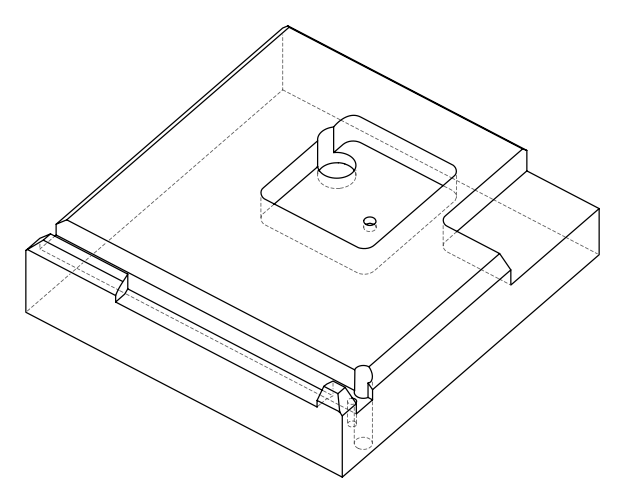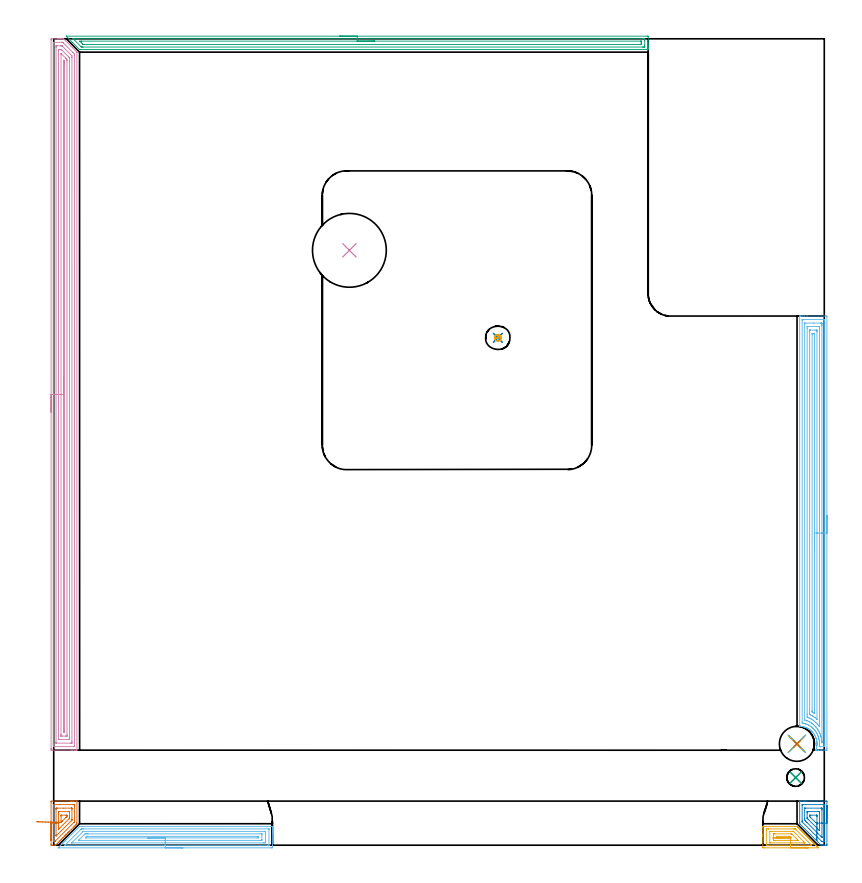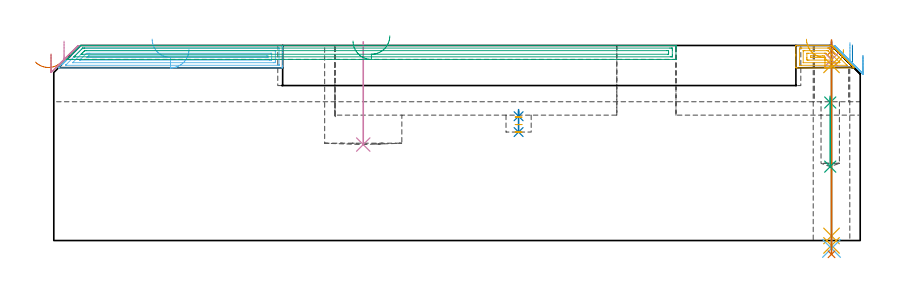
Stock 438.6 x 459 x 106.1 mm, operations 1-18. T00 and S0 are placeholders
(PLAN: 22 operations, 11 tool changes, 117.9 min)
(1 SPOT_DRILL | STEP1HOLE | NXT0321_9005460120000 | 0.05 min | 182 mm3)
(2 SPOT_DRILL_1 | STEP1POCKET | NXT0321_9005460120000 | 0.04 min | 4177 mm3)
(3 SPOT_DRILL_2 | STEP1POCKET_1 | NXT0321_9005460120000 | 0.03 min | 3338 mm3)
(4 DRILL_BLIND_HOLE_INTO_CENTER | STEP1HOLE | NXT0301_023 | 0.04 min | 99 mm3)
(5 GUN_DRILL_THROUGH_HOLE | STEP1HOLE | UGT0307_001 | 0.48 min | 1897 mm3)
(6 SPADE_DRILL_TO_ENLARGE_THROUGH_HOLE | STEP1HOLE | UGT0306_003 | 0.45 min | 10793 mm3)
(7 DRILL_TO_ENLARGE_THROUGH_HOLE | STEP1HOLE | UGT0301_265 | 0.46 min | 19969 mm3)
(8 DRILL_BLIND_HOLE_INTO_CENTER_1 | STEP1POCKET | NXT0301_128 | 0.05 min | 1001 mm3)
(9 DRILL_BLIND_HOLE_INTO_CENTER_2 | STEP1POCKET_1 | NXT0301_071 | 0.16 min | 2721 mm3)
(10 INDEXABLE_INSERT_DRILL_BLIND_HOLE_FROM_SOLID | STEP1POCKET_2 | NXT0302_036 | 0.23 min | 73955 mm3)
(11 MILL_ROUGH_BLIND_HOLE_CONTOUR | STEP1POCKET | NXT0201_013 | Spiral | 0.23 min | 1446 mm3)
(12 AREA_MILL | FG_CHAMFER_SURFACE | UGT0205_001 | 4.85 min | 9749 mm3)
(13 AREA_MILL_1 | FG_CHAMFER_SURFACE_1 | UGT0205_001 | 1.17 min | 2708 mm3)
(14 AREA_MILL_2 | FG_CHAMFER_SURFACE_2 | UGT0205_001 | 1.22 min | 3882 mm3)
(15 AREA_MILL_3 | FG_CHAMFER_SURFACE_3 | UGT0205_001 | 8.07 min | 9846 mm3)
(16 AREA_MILL_4 | FG_CHAMFER_SURFACE_4 | UGT0205_001 | 19.54 min | 44213 mm3)
(17 AREA_MILL_5 | FG_CHAMFER_SURFACE_5 | UGT0205_001 | 1.24 min | 2260 mm3)
(18 AREA_MILL_6 | FG_CHAMFER_SURFACE_6 | UGT0205_001 | 11.8 min | 30810 mm3)
(19 MILL_CORNER_NOTCH_RECTANGULAR | CORNER_NOTCH_RECTANGULAR | UGT0201_094 | Follow Part, ap 5, ae 75% | 21.17 min | 597031 mm3)
(20 MILL_RECTANGULAR_POCKET | POCKET_RECTANGULAR_STRAIGHT | UGT0201_094 | Follow Part, ap 5, ae 75% | 29.12 min | 927973 mm3)
(21 MILL_RECTANGULAR_SLOT | SLOT_RECTANGULAR | UGT0201_094 | Follow Part, ap 5, ae 75% | 13.73 min | 380071 mm3)
(22 MILL_RECTANGULAR_SLOT_1 | SLOT_RECTANGULAR_1 | UGT0201_020 | Follow Part, ap 12.5, ae 75% | 3.73 min | 152365 mm3)
(TOOL NXT0321_9005460120000 | NC Spot Drill, 142deg, 12mm, Carbide, Uncoated | D12 PA142 FL30 Z2)
(TOOL NXT0301_023 | Carbide Drill 5.2mm [860.1-0520-016A1-MM 2214] | D5.2 PA140 FL28 Z2)
(TOOL UGT0307_001 | Gun Drill 5 mm | D5 PA130 FL24 Z1)
(TOOL UGT0306_003 | Spade Drill 12.5mm | D12.5 PA132 FL10 Z2)
(TOOL UGT0301_265 | Twist Drill 19.9 mm | D19.9 PA118 FL140 Z2)
(TOOL NXT0301_128 | Carbide Drill 12mm [861.1-1200-036A1-GP GC34] | D12 PA150 FL37.4 Z2)
(TOOL NXT0301_071 | Carbide Drill 10mm [860.1-1000-030A1-MM 2214] | D10 PA140 FL47 Z2)
(TOOL NXT0302_036 | Index. Insert Drill 42mm [880-D4200L50-05] | D42 PA176 FL210 Z2)
(TOOL NXT0201_013 | ENDMILL 10mm | D10 FL30 Z4)
(TOOL UGT0205_001 | Chamfer Mill 20 x 3 x 45 deg. | D20 FL50 Z2)
(TOOL UGT0201_094 | End mill 20 mm | D20 FL38 Z4)
(TOOL UGT0201_020 | End mill 50 mm | D50 FL50 Z4)
(OP 1 SPOT_DRILL)
G17 G21 G94 G90
T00 M6
G54
G17 G0 G90 X423. Y57.7 S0 M3
G43 Z116.1 H0
G94 G81 G98 Z103.1 F250. R109.1
G80
M5
M2
(OP 2 SPOT_DRILL_1)
G17 G21 G94 G90
T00 M6
G54
G17 G0 G90 X252.8 Y288.8 S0 M3
G43 Z116.1 H0
G94 G81 G98 Z67.61 F250. R71.2
G80
M5
M2
(OP 3 SPOT_DRILL_2)
G17 G21 G94 G90
T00 M6
G54
G17 G0 G90 X422.3 Y38.5 S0 M3
G43 Z116.1 H0
G94 G81 G98 Z75.07 F250. R78.5
G80
M5
M2
(OP 4 DRILL_BLIND_HOLE_INTO_CENTER)
G17 G21 G94 G90
T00 M6
G54
G17 G0 G90 X423. Y57.7 S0 M3
G43 Z116.1 H1
G94 G81 G98 Z98.3 F250. R108.1
G80
M5
M2
(OP 5 GUN_DRILL_THROUGH_HOLE)
G17 G21 G94 G90
T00 M6
G54
G17 G0 G90 X423. Y57.7 M8
G43 Z116.1 H0
Z103.986
S716 M3
G94 G1 Z95.544 F125. M26
G4 X.084
Z2.5 F250.
G4 X.084
Z-2.666 F125.
G4 X.084
M5
M9
G0 Z103.986
Z116.1
M2
(OP 6 SPADE_DRILL_TO_ENLARGE_THROUGH_HOLE)
G17 G21 G94 G90
T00 M6
G54
G17 G0 G90 X423. Y57.7 S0 M3
G43 Z116.1 H0
G94 G73 G98 Z-4.283 F250. Q12.265 R108.1
G80
M5
M2
(OP 7 DRILL_TO_ENLARGE_THROUGH_HOLE)
G17 G21 G94 G90
T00 M6
G54
G17 G0 G90 X423. Y57.7 S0 M3
G43 Z116.1 H0
G94 G73 G98 Z-7.479 F250. Q18.93 R108.1
G80
M5
M2
(OP 8 DRILL_BLIND_HOLE_INTO_CENTER_1)
G17 G21 G94 G90
T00 M6
G54
G17 G0 G90 X252.8 Y288.8 S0 M3
G43 Z116.1 H1
G94 G81 G98 Z59. F250. R70.2
G80
M5
M2
(OP 9 DRILL_BLIND_HOLE_INTO_CENTER_2)
G17 G21 G94 G90
T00 M6
G54
G17 G0 G90 X422.3 Y38.5 S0 M3
G43 Z116.1 H1
G94 G81 G98 Z40.2 F250. R77.5
G80
M5
M2
(OP 10 INDEXABLE_INSERT_DRILL_BLIND_HOLE_FROM_SOLID)
G17 G21 G94 G90
T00 M6
G54
G17 G0 G90 X168.3 Y338.6 S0 M3
G43 Z116.1 H1
G94 G81 G98 Z52.2 F250. R108.1
G80
M5
M2
(OP 11 MILL_ROUGH_BLIND_HOLE_CONTOUR)
G17 G21 G94 G90
T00 M6
G54
G17 G0 G90 X252.8 Y288.8 S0 M3
G43 Z116.1 H0
Z67.133
G94 G3 X253.359 Y290.091 R0.767 F250.
X251.534 Y290.149 R1.291
X251.451 Y287.534 R1.85
X251.534 Y290.149 R-1.85
X251.492 Y288.841 R0.925
X252.8 Y288.8 R0.925
G0 Z63.067
G3 X253.359 Y290.091 R0.767
X251.534 Y290.149 R1.291
X251.451 Y287.534 R1.85
X251.534 Y290.149 R-1.85
X251.492 Y288.841 R0.925
X252.8 Y288.8 R0.925
G0 Z59.
G3 X253.359 Y290.091 R0.767
X251.534 Y290.149 R1.291
X251.451 Y287.534 R1.85
X251.534 Y290.149 R-1.85
X251.492 Y288.841 R0.925
X252.8 Y288.8 R0.925
G0 Z116.1
M5
M2
(OP 12 AREA_MILL)
G17 G21 G94 G90
T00 M6
G54
G17 G0 G90 X73.5 Y-1.5 S1061 M3
G43 Z116.1 H0
Z103.9
G94 G1 X73.462 Z103.028 F250.
X73.348 Z102.163
X73.159 Z101.312
X72.897 Z100.48
X72.563 Z99.674
X72.16 Z98.9
X71.691 Z98.164
X71.16 Z97.472
X70.571 Z96.829
X69.928 Z96.24
X69.236 Z95.708
X68.5 Z95.24
X67.726 Z94.837
X66.92 Z94.503
X66.088 Z94.241
X65.236 Z94.052
X64.371 Z93.938
X63.5 Z93.9
X3.045
X2.684 Y-1.499 Z93.901
X2.508 Y-1.497 Z93.903
X2.505 Y-1.494 Z93.905
X3.579 Y-0.421 Z94.979
X4.357 Y0.359 Z95.757
X4.473 Y0.475 Z95.871
X4.65 Y0.651 Z96.049
X4.92 Y0.921 Z96.319
X5.087 Y1.09 Z96.485
X5.251 Y1.252 Z96.65
X5.367 Y1.369 Z96.767
X5.526 Y1.529 Z96.924
X5.681 Y1.683 Z97.08
X5.815 Y1.816 Z97.214
X5.965 Y1.967 Z97.363
X6.112 Y2.113 Z97.511
X6.262 Y2.263 Z97.661
X6.404 Y2.406 Z97.802
X6.543 Y2.544 Z97.942
X6.709 Y2.71 Z98.108
X6.843 Y2.845 Z98.241
X6.973 Y2.975 Z98.372
X14.304 Y10.304 Z105.703
X14.665 Y10.663 Z106.06
X14.706 Y10.695 Z106.091
X14.758 Y10.7 Z106.1
X124.315
X124.49 Y10.698 Z106.089
X124.497 Y10.539 Z105.932
X124.5 Y10.373 Z105.772
Y10.152 Z105.551
Y9.426 Z104.821
Y8.186 Z103.583
Y6.794 Z102.189
X124.499 Y-0.484 Z94.913
X124.494 Y-1.104 Z94.294
X124.49 Y-1.493 Z93.905
X124.268 Y-1.496 Z93.902
X123.868 Y-1.5 Z93.9
X63.5
Y-0.086 Z95.314
X6.565 Y-0.085 Z95.315
X6.448 Y-0.084 Z95.316
X6.391 Y-0.08 Z95.32
X6.381 Y-0.078 Z95.322
X6.382 Y-0.075 Z95.325
X6.465 Y0.013 Z95.413
X6.555 Y0.105 Z95.505
X6.709 Y0.26 Z95.66
X15.323 Y8.872 Z104.272
X15.652 Y9.198 Z104.598
X15.733 Y9.272 Z104.672
X15.802 Y9.279 Z104.679
X16.547 Y9.285 Z104.685
X16.69
X122.079
X122.224
X122.442 Y9.28 Z104.68
X122.488 Y9.279 Z104.679
X122.493 Y9.248 Z104.648
X122.496 Y9.212 Z104.612
X122.499 Y9.014 Z104.414
X122.5 Y0.239 Z95.639
X122.498 Y0.101 Z95.501
X122.494 Y-0.009 Z95.391
X122.49 Y-0.076 Z95.324
X122.454 Y-0.079 Z95.321
X122.079 Y-0.084 Z95.316
X121.936 Y-0.085 Z95.315
X63.5 Y-0.086 Z95.314
Y1.328 Z96.728
X10.49
X10.324 Y1.329 Z96.729
X10.286 Y1.331 Z96.731
X10.253 Y1.335 Z96.735
X10.268 Y1.361 Z96.761
X10.286 Y1.386 Z96.786
X16.571 Y7.671 Z103.071
X16.749 Y7.838 Z103.238
X16.792 Y7.865 Z103.265
X16.897 Y7.868 Z103.268
X17.033 Y7.871 Z103.271
X120.087
X120.291 Y7.869 Z103.269
X120.485 Y7.865 Z103.265
X120.494 Y7.671 Z103.071
X120.499 Y7.467 Z102.867
X120.5 Y2.201 Z97.601
X120.492 Y1.529 Z96.929
X120.488 Y1.335 Z96.735
X120.291 Y1.333 Z96.733
X119.6 Y1.329 Z96.729
X119.396 Y1.328 Z96.728
X63.5
Y2.743 Z98.143
X14.414
X14.243 Y2.746 Z98.146
X14.144 Y2.75 Z98.15
X14.116 Y2.756 Z98.156
X14.139 Y2.784 Z98.184
X14.18 Y2.829 Z98.229
X14.252 Y2.903 Z98.303
X14.632 Y3.284 Z98.684
X17.441 Y6.091 Z101.491
X17.801 Y6.44 Z101.84
X18.335 Y6.451 Z101.851
X18.68 Y6.455 Z101.855
X19.23 Y6.457 Z101.857
X19.573
X117.951
X118.348 Y6.456 Z101.856
X118.418 Y6.454 Z101.854
X118.485 Y6.451 Z101.851
X118.49 Y6.354 Z101.754
X118.5 Y5.918 Z101.318
Y3.286 Z98.686
X118.49 Y2.846 Z98.246
X118.481 Y2.749 Z98.149
X118.343 Y2.746 Z98.146
X118.158 Y2.744 Z98.144
X117.608 Y2.743 Z98.143
X117.265
X63.5
Y4.157 Z99.557
X18.335
X17.971 Y4.161 Z99.561
X18.148 Y4.345 Z99.745
X18.335 Y4.536 Z99.936
X18.591 Y4.788 Z100.188
X18.849 Y5.039 Z100.439
X19.225 Y5.043 Z100.443
X115.815
X116.49 Y5.039 Z100.439
X116.495 Y4.376 Z99.776
X116.49 Y4.161 Z99.561
X115.823 Y4.157 Z99.557
X63.5
X62.628 Z99.595
X61.763 Z99.709
X60.912 Z99.898
X60.08 Z100.16
X59.274 Z100.494
X58.5 Z100.897
X57.764 Z101.365
X57.072 Z101.896
X56.429 Z102.486
X55.839 Z103.129
X55.308 Z103.821
X54.84 Z104.557
X54.437 Z105.331
X54.103 Z106.137
X53.841 Z106.969
X53.652 Z107.82
X53.538 Z108.685
X53.5 Z109.557
G0 Z116.1
M5
M2
(OP 13 AREA_MILL_1)
G17 G21 G94 G90
T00 M6
G54
G17 G0 G90 X-1.5 Y2.55 S1061 M3
G43 Z116.1 H0
Z101.4
G94 G1 Y2.588 Z100.528 F250.
Y2.702 Z99.664
Y2.891 Z98.812
Y3.153 Z97.98
Y3.487 Z97.174
Y3.89 Z96.4
Y4.359 Z95.664
Y4.89 Z94.972
Y5.479 Z94.329
Y6.122 Z93.74
Y6.814 Z93.209
Y7.55 Z92.74
Y8.324 Z92.337
Y9.13 Z92.003
Y9.962 Z91.741
Y10.814 Z91.552
Y11.678 Z91.438
Y12.55 Z91.4
X-1.499 Y24.547 Z91.401
X-1.496 Y24.903 Z91.402
X-1.492 Y25.09 Z91.405
X-1.146 Y25.1 Z91.751
X9.348 Z102.241
X10.009 Z102.907
X10.222 Z103.119
X10.884 Z103.781
X11.097 Z103.993
X11.524 Z104.422
X13.027 Z105.926
X13.115 Y25.098 Z106.008
X13.197 Y25.09 Z106.089
X13.2 Y24.992 Z106.1
Y12.994
X13.194 Y12.198 Z106.092
X13.107 Y12.106 Z106.005
X12.946 Y11.946 Z105.846
X12.663 Y11.661 Z105.559
X12.07 Y11.07 Z104.97
X11.388 Y10.388 Z104.287
X9.996 Y8.995 Z102.895
X8.96 Y7.959 Z101.859
X8.765 Y7.764 Z101.662
X8.663 Y7.662 Z101.561
X8.113 Y7.112 Z101.012
X7.89 Y6.889 Z100.787
X7.775 Y6.774 Z100.672
X7.265 Y6.265 Z100.165
X7.016 Y6.014 Z99.912
X6.886 Y5.885 Z99.783
X6.418 Y5.418 Z99.318
X6.141 Y5.139 Z99.037
X5.559 Y4.559 Z98.458
X5.267 Y4.265 Z98.162
X4.596 Y3.596 Z97.496
X4.22 Y3.219 Z97.117
X3.662 Y2.662 Z96.562
X3.332 Y2.33 Z96.228
X2.728 Y1.728 Z95.628
X2.061 Y1.06 Z94.959
X1.109 Y0.108 Z94.007
X1.04 Y0.042 Z93.938
X1.005 Y0.01 Z93.902
X0.827 Y0. Z93.725
X-0.719 Z92.18
X-1.146 Z91.75
X-1.359 Z91.538
X-1.491 Y0.002 Z91.406
X-1.497 Y0.108 Z91.403
X-1.5 Y0.288 Z91.4
Y12.55
X-0.086 Z92.814
X-0.085 Y22.945 Z92.815
X-0.084 Y23.032 Z92.816
X-0.081 Y23.075 Z92.819
X-0.08 Y23.088 Z92.82
X-0.046 Y23.09 Z92.854
X0.28 Y23.098 Z93.18
X3.558 Y23.1 Z96.458
X11.097 Y23.099 Z103.997
X11.651 Y23.096 Z104.551
X11.743 Y23.09 Z104.643
X11.779 Y23.072 Z104.679
X11.782 Y22.962 Z104.682
X11.784 Y22.77 Z104.684
X11.786 Y22.07 Z104.686
Y21.881
Y13.883
X11.785 Y13.533 Z104.685
X11.782 Y13.358 Z104.682
X11.779 Y13.272 Z104.679
X11.775 Y13.236 Z104.675
X11.755 Y13.214 Z104.655
X11.543 Y12.994 Z104.443
X0.88 Y2.33 Z93.78
X0.74 Y2.191 Z93.64
X0.603 Y2.06 Z93.503
X0.55 Y2.012 Z93.45
X0.498 Y2.008 Z93.398
X0.375 Y2.005 Z93.275
X0.05 Y2.004 Z92.95
X-0.043 Y2.01 Z92.857
X-0.079 Y2.028 Z92.821
X-0.082 Y2.138 Z92.818
X-0.084 Y2.33 Z92.816
X-0.086 Y3.919 Z92.814
Y12.55
X1.329 Z94.229
Y20.255
X1.333 Y20.993 Z94.233
X1.335 Y21.066 Z94.235
X1.342 Y21.091 Z94.242
X1.375 Y21.097 Z94.275
X1.478 Y21.099 Z94.378
X2.246 Y21.1 Z95.146
X5.744 Z98.644
X10.117 Z103.017
X10.222 Y21.099 Z103.122
X10.328 Y21.094 Z103.228
X10.355 Y21.09 Z103.255
X10.365 Y21.078 Z103.265
X10.368 Y21.043 Z103.268
X10.37 Y20.993 Z103.27
X10.371 Y20.841 Z103.271
Y20.104
Y14.772
Y14.62
X10.37 Y14.469 Z103.27
X10.368 Y14.368 Z103.268
X10.365 Y14.291 Z103.265
X10.346 Y14.257 Z103.246
X10.222 Y14.125 Z103.122
X10.104 Y14.004 Z103.004
X9.984 Y13.883 Z102.884
X1.729 Y5.629 Z94.629
X1.478 Y5.379 Z94.378
X1.392 Y5.298 Z94.292
X1.336 Y5.247 Z94.236
X1.332 Y5.43 Z94.232
X1.329 Y5.733 Z94.229
Y12.55
X2.743 Z95.643
X2.744 Y18.326 Z95.644
X2.746 Y18.814 Z95.646
X2.75 Y18.981 Z95.65
X2.757 Y19.09 Z95.657
X3.34 Y19.1 Z96.24
X8.587 Z101.487
X8.858 Y19.095 Z101.758
X8.925 Y19.091 Z101.825
X8.951 Y19.088 Z101.851
X8.953 Y19.068 Z101.853
X8.955 Y19.009 Z101.855
X8.957 Y18.724 Z101.857
X8.956 Y16.058 Z101.856
X8.953 Y15.66 Z101.853
X8.95 Y15.415 Z101.85
X8.943 Y15.303 Z101.843
X8.449 Y14.797 Z101.349
X2.962 Y9.311 Z95.862
X2.846 Y9.197 Z95.746
X2.761 Y9.117 Z95.661
X2.748 Y9.108 Z95.648
X2.747 Y9.109 Z95.647
X2.745 Y9.14 Z95.645
X2.743 Y9.195 Z95.643
Y9.328
Y12.55
X4.164 Y12.994 Z97.064
X4.157 Y13.883 Z97.057
Y16.549
X4.16 Y16.965 Z97.06
X4.162 Y17.068 Z97.062
X4.163 Y17.086 Z97.063
X4.188 Y17.09 Z97.088
X4.253 Y17.095 Z97.153
X4.434 Y17.099 Z97.334
X7.057 Y17.1 Z99.957
X7.426 Y17.096 Z100.326
X7.503 Y17.093 Z100.403
X7.534 Y17.09 Z100.434
X7.536 Y17.056 Z100.436
X7.539 Y16.967 Z100.439
X7.542 Y16.607 Z100.442
X7.541 Y16.549 Z100.441
X7.536 Y16.346 Z100.436
X7.403 Y16.208 Z100.303
X7.232 Y16.033 Z100.132
X6.862 Y15.66 Z99.762
X4.976 Y13.774 Z97.876
X4.589 Y13.387 Z97.489
X4.193 Y12.994 Z97.093
X4.185 Z97.085
X4.164 Z97.064
X3.521 Y13.009 Z96.475
X2.829 Y13.025 Z95.944
X2.093 Y13.042 Z95.475
X1.32 Y13.059 Z95.072
X0.514 Y13.078 Z94.739
X-0.318 Y13.097 Z94.476
X-1.17 Y13.116 Z94.288
X-2.034 Y13.136 Z94.174
X-2.906 Y13.156 Z94.136
X-3.777 Y13.176 Z94.174
X-4.642 Y13.196 Z94.288
X-5.493 Y13.215 Z94.477
X-6.325 Y13.234 Z94.739
X-7.131 Y13.253 Z95.073
X-7.904 Y13.271 Z95.476
X-8.64 Y13.287 Z95.945
X-9.332 Y13.303 Z96.476
X-9.974 Y13.318 Z97.066
G0 Z116.1
M5
M2
(OP 14 AREA_MILL_2)
G17 G21 G94 G90
T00 M6
G54
G17 G0 G90 X440.1 Y22.55 S1061 M3
G43 Z116.1 H0
Z100.6
G94 G1 Y22.512 Z99.728 F250.
Y22.398 Z98.864
Y22.209 Z98.012
Y21.947 Z97.18
Y21.613 Z96.374
Y21.21 Z95.6
Y20.742 Z94.864
Y20.21 Z94.172
Y19.621 Z93.529
Y18.978 Z92.94
Y18.286 Z92.408
Y17.55 Z91.94
Y16.776 Z91.537
Y15.97 Z91.203
Y15.138 Z90.941
Y14.287 Z90.752
Y13.422 Z90.638
Y12.55 Z90.6
Y0.25
X440.097 Y0.108 Z90.603
X440.092 Y0.001 Z90.606
X438.599 Y0. Z92.097
X438.163 Z92.535
X437.249 Z93.45
X437.066 Z93.633
X436.813 Y0.007 Z93.885
X436.8 Y0.01 Z93.898
X436.691 Y0.108 Z94.007
X424.694 Y12.106 Z106.004
X424.606 Y12.196 Z106.092
X424.6 Y12.994 Z106.1
Y24.992
X424.603 Y25.09 Z106.089
X424.637 Y25.093 Z106.055
X424.897 Y25.1 Z105.802
X426.558 Z104.14
X426.994 Z103.703
X427.212 Z103.485
X427.887 Z102.81
X428.104 Z102.593
X428.779 Z101.915
X439.491 Z91.205
X439.831 Y25.098 Z90.865
X440.091 Y25.09 Z90.605
X440.099 Y24.831 Z90.599
X440.1 Y12.55 Z90.6
X438.686 Z92.014
X438.685 Y2.244 Z92.015
X438.682 Y2.157 Z92.018
X438.675 Y2.01 Z92.025
X438.599 Y2.008 Z92.101
X438.037 Y2.001 Z92.663
X437.706 Z92.994
X437.375 Y2.006 Z93.325
X437.281 Y2.01 Z93.419
X437.241 Y2.021 Z93.459
X437.216 Y2.041 Z93.484
X437.116 Y2.136 Z93.584
X436.92 Y2.33 Z93.78
X426.101 Y13.149 Z104.599
X426.056 Y13.196 Z104.644
X426.035 Y13.221 Z104.665
X426.027 Y13.234 Z104.673
X426.021 Y13.277 Z104.679
X426.016 Y13.623 Z104.684
X426.014 Y13.796 Z104.686
X426.015 Y22.856 Z104.685
X426.018 Y22.943 Z104.682
X426.025 Y23.09 Z104.675
X426.101 Y23.092 Z104.599
X426.663 Y23.099 Z104.037
X438.267 Y23.1 Z92.433
X438.599 Y23.098 Z92.101
X438.646 Y23.095 Z92.054
X438.671 Y23.091 Z92.029
X438.679 Y23.076 Z92.021
X438.682 Y23.029 Z92.018
X438.685 Y22.857 Z92.015
X438.686 Y22.77 Z92.014
Y12.55
X437.272 Z93.428
X437.271 Y4.996 Z93.429
X437.27 Y4.542 Z93.43
X437.268 Y4.476 Z93.432
X437.266 Y4.452 Z93.434
X437.155 Y4.556 Z93.545
X436.926 Y4.776 Z93.774
X436.813 Y4.886 Z93.887
X428.705 Y12.994 Z101.995
X427.887 Y13.816 Z102.813
X427.822 Y13.883 Z102.878
X427.436 Y14.332 Z103.264
X427.432 Y14.772 Z103.268
X427.429 Y15.227 Z103.271
Y20.993
X427.43 Y21.049 Z103.27
X427.432 Y21.076 Z103.268
X427.434 Y21.084 Z103.266
X427.456 Y21.09 Z103.244
X427.671 Y21.097 Z103.029
X427.779 Y21.1 Z102.921
X436.813 Z93.887
X436.921 Y21.098 Z93.779
X437.137 Y21.093 Z93.563
X437.265 Y21.088 Z93.435
X437.267 Y21.057 Z93.433
X437.269 Y20.993 Z93.431
X437.271 Y20.537 Z93.429
X437.272 Y20.104 Z93.428
Y12.55
X435.857 Z94.843
Y8.614
Y8.551
X435.855 Y8.402 Z94.845
X435.852 Y8.328 Z94.848
X435.85 Y8.311 Z94.85
X435.83 Y8.328 Z94.87
X435.765 Y8.388 Z94.935
X435.598 Y8.551 Z95.102
X429.378 Y14.772 Z101.322
X429.086 Y15.068 Z101.614
X428.895 Y15.266 Z101.805
X428.849 Y15.319 Z101.851
X428.847 Y15.34 Z101.853
X428.845 Y15.391 Z101.855
X428.843 Y15.597 Z101.857
Y15.66
Y18.326
Y18.739
X428.845 Y18.946 Z101.855
X428.848 Y19.048 Z101.852
X428.85 Y19.09 Z101.85
X428.9 Y19.095 Z101.8
X429.672 Y19.1 Z101.028
X429.788 Z100.912
X435.144 Y19.099 Z95.556
X435.817 Y19.09 Z94.883
X435.851 Y19.088 Z94.849
X435.853 Y19.049 Z94.847
X435.855 Y18.955 Z94.845
X435.857 Y18.767 Z94.843
Y18.39
Y12.55
X434.441 Y12.563 Z96.259
X434.439 Y12.382 Z96.261
X434.436 Y12.194 Z96.264
X434.317 Y12.293 Z96.383
X434.135 Y12.469 Z96.565
X433.604 Y12.994 Z97.096
X430.565 Y16.034 Z100.135
X430.308 Y16.294 Z100.392
X430.277 Y16.329 Z100.423
X430.265 Y16.345 Z100.435
X430.262 Y16.366 Z100.438
X430.259 Y16.447 Z100.441
X430.257 Y16.549 Z100.443
Y16.855
X430.259 Y16.958 Z100.441
X430.261 Y17.039 Z100.439
X430.263 Y17.085 Z100.437
X430.289 Y17.09 Z100.411
X430.565 Y17.095 Z100.135
X430.905 Y17.099 Z99.795
X434.135 Y17.1 Z96.565
X434.32 Y17.099 Z96.38
X434.387 Y17.096 Z96.313
X434.424 Y17.091 Z96.276
X434.436 Y17.087 Z96.264
X434.437 Y17.059 Z96.263
X434.441 Y16.855 Z96.259
X434.443 Y16.549 Z96.257
Y16.243
X434.442 Y12.689 Z96.258
X434.441 Y12.563 Z96.259
X434.433 Y11.692 Z96.305
X434.424 Y10.829 Z96.428
X434.416 Y9.979 Z96.624
X434.409 Y9.149 Z96.895
X434.401 Y8.346 Z97.236
X434.394 Y7.577 Z97.646
X434.387 Y6.845 Z98.122
X434.38 Y6.158 Z98.659
X434.374 Y5.521 Z99.255
X434.369 Y4.937 Z99.904
X434.364 Y4.413 Z100.601
X434.359 Y3.951 Z101.341
X434.356 Y3.556 Z102.118
X434.352 Y3.23 Z102.928
X434.35 Y2.975 Z103.762
X434.348 Y2.794 Z104.616
X434.347 Y2.689 Z105.481
Y2.659 Z106.353
G0 Z116.1
M5
M2
(OP 15 AREA_MILL_3)
G17 G21 G94 G90
T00 M6
G54
G17 G0 G90 X162.75 Y460.5 S1061 M3
G43 Z116.1 H0
Z108.5
G94 G1 X162.788 Z107.628 F250.
X162.902 Z106.764
X163.091 Z105.912
X163.353 Z105.08
X163.687 Z104.274
X164.09 Z103.5
X164.558 Z102.764
X165.09 Z102.072
X165.679 Z101.429
X166.322 Z100.84
X167.014 Z100.308
X167.75 Z99.84
X168.524 Z99.437
X169.33 Z99.103
X170.162 Z98.841
X171.014 Z98.652
X171.878 Z98.538
X172.75 Z98.5
X337.767
X338.087 Y460.498 Z98.501
X338.39 Y460.494 Z98.504
X338.4 Y460.186 Z98.811
Y455.828 Z103.166
Y454.447 Z104.549
Y454.085 Z104.91
Y453.362 Z105.638
Y453.16 Z105.839
X338.398 Y453.029 Z105.964
X338.39 Y452.903 Z106.088
X338.214 Y452.9 Z106.1
X14.888
X14.705 Y452.903 Z106.089
X14.607 Y452.991 Z106.006
X10.863 Y456.737 Z102.263
X7.286 Y460.313 Z98.684
X7.155 Y460.441 Z98.55
X7.117 Y460.49 Z98.5
X7.128 Y460.493 Z98.497
X7.147 Y460.496 Z98.496
X7.253 Y460.5 Z98.5
X172.75
Y459.086 Z99.914
X335.319
X335.978 Y459.085 Z99.915
X336.216 Y459.083 Z99.917
X336.339 Y459.079 Z99.921
X336.39 Y459.075 Z99.925
X336.392 Y459.047 Z99.953
X336.398 Y458.906 Z100.094
X336.4 Y458.443 Z100.557
Y458.032 Z100.968
Y455.418 Z103.582
X336.399 Y454.957 Z104.043
X336.397 Y454.549 Z104.451
X336.39 Y454.41 Z104.59
X336.381 Y454.321 Z104.679
X336.308 Y454.32 Z104.681
X335.978 Y454.316 Z104.684
X335.743 Y454.315 Z104.685
X335.084 Y454.314 Z104.686
X16.677 Y454.315 Z104.685
X16.441
X15.782 Y454.32 Z104.68
X15.743 Y454.321 Z104.679
X15.701 Y454.359 Z104.641
X15.61 Y454.445 Z104.555
X15.434 Y454.617 Z104.383
X11.607 Y458.443 Z100.557
X11.31 Y458.742 Z100.258
X11.004 Y459.058 Z99.942
X10.989 Y459.08 Z99.92
X11.022 Y459.081 Z99.919
X11.118 Y459.084 Z99.916
X11.31 Y459.085 Z99.915
X11.545 Y459.086 Z99.914
X172.75
Y457.672 Z101.328
X334.087 Y457.671 Z101.329
X334.19
X334.292 Y457.668 Z101.332
X334.359 Y457.665 Z101.335
X334.391 Y457.659 Z101.341
X334.393 Y457.639 Z101.361
X334.396 Y457.572 Z101.428
X334.399 Y457.367 Z101.633
X334.4 Y456.7 Z102.3
X334.399 Y456.496 Z102.504
X334.39 Y455.828 Z103.172
X334.385 Y455.735 Z103.265
X334.289 Y455.731 Z103.269
X334.19 Y455.73 Z103.27
X333.398 Y455.729 Z103.271
X17.571
X16.772 Y455.736 Z103.264
X16.677 Y455.823 Z103.177
X16.671 Y455.828 Z103.172
X16.434 Y456.065 Z102.935
X15.799 Y456.7 Z102.3
X14.931 Y457.572 Z101.428
X14.888 Y457.619 Z101.381
X14.869 Y457.665 Z101.335
X14.888 Y457.666 Z101.334
X15.68 Y457.671 Z101.329
X15.782
X172.75 Y457.672 Z101.328
X173.622 Z101.367
X174.486 Z101.48
X175.338 Z101.669
X176.17 Z101.932
X176.976 Z102.265
X177.75 Z102.668
X178.486 Z103.137
X179.178 Z103.668
X179.821 Z104.257
X180.41 Z104.901
X180.942 Z105.593
X181.41 Z106.328
X181.813 Z107.102
X182.147 Z107.908
X182.409 Z108.74
X182.598 Z109.592
X182.712 Z110.457
X182.75 Z111.328
G0 Z116.1
M5
M2
(OP 16 AREA_MILL_4)
G17 G21 G94 G90
T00 M6
G54
G17 G0 G90 X-1.5 Y246.55 S1061 M3
G43 Z116.1 H0
Z101.4
G94 G1 Y246.588 Z100.528 F250.
Y246.702 Z99.664
Y246.891 Z98.812
Y247.153 Z97.98
Y247.487 Z97.174
Y247.89 Z96.4
Y248.358 Z95.664
Y248.89 Z94.972
Y249.479 Z94.329
Y250.122 Z93.74
Y250.814 Z93.208
Y251.55 Z92.74
Y252.324 Z92.337
Y253.13 Z92.003
Y253.962 Z91.741
Y254.814 Z91.552
Y255.678 Z91.438
Y256.55 Z91.4
Y458.386
X-1.497 Y458.744 Z91.401
X-1.493 Y458.99 Z91.404
X-1.146 Y459. Z91.751
X2.352 Z95.246
X2.898 Z95.795
X3.226 Z96.123
X3.773 Z96.669
X4.101 Z96.996
X4.758 Z97.657
X5.413 Z98.312
X5.523 Y458.999 Z98.422
X5.6 Y458.99 Z98.496
X5.684 Y458.917 Z98.582
X10.66 Y453.941 Z103.559
X12.913 Y451.688 Z105.811
X13.109 Y451.491 Z106.006
X13.197 Y451.395 Z106.089
X13.2 Y451.241 Z106.1
Y54.268
X13.198 Y54.11 Z106.088
X13.069 Y54.102 Z105.961
X12.934 Y54.1 Z105.833
X12.628 Z105.528
X11.971 Z104.866
X10.769 Z103.665
X10.222 Z103.116
X-0.545 Z92.353
X-1.105 Z91.792
X-1.146 Y54.101 Z91.751
X-1.493 Y54.11 Z91.404
X-1.497 Y54.356 Z91.401
X-1.5 Y54.714 Z91.4
Y55.076
Y256.55
X-0.086 Z92.814
X-0.085 Y456.41 Z92.815
X-0.084 Y456.6 Z92.816
X-0.08 Y456.951 Z92.82
X-0.079 Y456.986 Z92.821
X-0.024 Y456.991 Z92.876
X0.08 Y456.996 Z92.98
X0.212 Y456.999 Z93.112
X4.584 Z97.484
X4.975 Y456.995 Z97.875
X5.106 Y456.991 Z98.006
X5.15 Y456.988 Z98.05
X5.186 Y456.956 Z98.086
X5.259 Y456.887 Z98.159
X5.551 Y456.6 Z98.451
X10.908 Y451.241 Z103.808
X11.097 Y451.049 Z103.997
X11.779 Y450.348 Z104.679
X11.784 Y449.646 Z104.684
X11.785 Y449.455 Z104.685
Y56.69
X11.784 Y56.5 Z104.684
X11.78 Y56.149 Z104.68
X11.779 Y56.114 Z104.679
X11.724 Y56.109 Z104.624
X11.62 Y56.104 Z104.52
X11.488 Y56.101 Z104.388
X0.119 Z93.019
X-0.033 Y56.107 Z92.867
X-0.062 Y56.11 Z92.838
X-0.079 Y56.119 Z92.821
X-0.081 Y56.152 Z92.819
X-0.084 Y56.309 Z92.816
X-0.085 Y56.5 Z92.815
X-0.086 Y57.204 Z92.814
Y256.55
X1.328 Z94.228
X1.329 Y454.072 Z94.229
X1.332 Y454.813 Z94.232
X1.334 Y454.96 Z94.234
X1.345 Y454.99 Z94.245
X1.386 Y454.994 Z94.286
X1.477 Y454.997 Z94.377
X2.169 Y455. Z95.069
X3.918 Z96.818
X4.101 Y454.999 Z97.001
X4.284 Y454.997 Z97.184
X4.648 Y454.99 Z97.548
X4.71 Y454.979 Z97.61
X4.736 Y454.959 Z97.636
X4.787 Y454.912 Z97.687
X4.888 Y454.813 Z97.788
X10.222 Y449.477 Z103.122
X10.244 Y449.455 Z103.144
X10.364 Y449.31 Z103.264
X10.37 Y448.562 Z103.27
X10.371 Y448.41 Z103.271
Y59.028
X10.367 Y58.287 Z103.267
X10.366 Y58.14 Z103.266
X10.355 Y58.11 Z103.255
X10.313 Y58.106 Z103.213
X10.222 Y58.103 Z103.122
X9.53 Y58.1 Z102.43
X1.477 Z94.377
X1.417 Y58.102 Z94.317
X1.368 Y58.105 Z94.268
X1.341 Y58.109 Z94.241
X1.335 Y58.136 Z94.235
X1.331 Y58.287 Z94.231
X1.329 Y58.438 Z94.229
X1.328 Y256.55 Z94.228
X2.743 Z95.643
Y452.134
X2.744 Y452.627 Z95.644
X2.746 Y452.793 Z95.646
X2.75 Y452.924 Z95.65
X2.756 Y452.99 Z95.656
X3.253 Y453. Z96.153
X4.101 Y452.999 Z97.001
X4.129 Z97.029
X4.231 Y452.99 Z97.131
X4.579 Y452.66 Z97.479
X4.838 Y452.41 Z97.738
X4.975 Y452.275 Z97.875
X8.473 Y448.777 Z101.373
X8.687 Y448.562 Z101.587
X8.911 Y448.329 Z101.811
X8.951 Y448.279 Z101.851
X8.953 Y448.252 Z101.853
X8.955 Y448.191 Z101.855
X8.957 Y448.068 Z101.857
Y60.966
X8.956 Y60.473 Z101.856
X8.954 Y60.307 Z101.854
X8.95 Y60.176 Z101.85
X8.944 Y60.11 Z101.844
X8.447 Y60.1 Z101.347
X3.2 Z96.1
X2.808 Y60.107 Z95.708
X2.761 Y60.11 Z95.661
X2.749 Y60.115 Z95.649
X2.747 Y60.13 Z95.647
X2.744 Y60.185 Z95.644
X2.743 Y60.237 Z95.643
Y60.567
Y256.55
X4.157 Z97.057
Y450.348
X4.159 Y450.51 Z97.059
X4.161 Y450.591 Z97.061
X4.163 Y450.619 Z97.063
X4.177 Y450.613 Z97.077
X4.259 Y450.536 Z97.159
X4.453 Y450.348 Z97.353
X6.724 Y448.076 Z99.624
X7.128 Y447.669 Z100.028
X7.536 Y447.246 Z100.436
X7.542 Y446.834 Z100.442
X7.543 Y446.776 Z100.443
Y62.752
X7.54 Y62.334 Z100.44
X7.536 Y62.127 Z100.436
X7.535 Y62.11 Z100.435
X7.51 Y62.107 Z100.41
X7.454 Y62.103 Z100.354
X7.362 Y62.1 Z100.262
X6.724 Z99.624
X4.739 Z97.639
X4.256 Y62.102 Z97.156
X4.207 Y62.105 Z97.107
X4.172 Y62.11 Z97.072
X4.163 Y62.116 Z97.063
X4.162 Y62.134 Z97.062
X4.159 Y62.32 Z97.059
X4.157 Y62.695 Z97.057
Y62.752
Y256.55
X5.571 Z98.471
Y446.167
X5.572 Y446.776 Z98.472
X5.575 Z98.475
X5.85 Y446.502 Z98.75
X6.001 Y446.348 Z98.901
X6.076 Y446.268 Z98.976
X6.112 Y446.229 Z99.012
X6.122 Y446.166 Z99.022
X6.125 Y445.883 Z99.025
X6.128 Y445.599 Z99.028
X6.129 Y444.99 Z99.029
Y444.705
Y65.146
X6.127 Y64.538 Z99.027
X6.125 Y64.257 Z99.025
X6.122 Y64.16 Z99.022
X6.113 Y64.11 Z99.013
X6.064 Y64.108 Z98.964
X5.85 Y64.103 Z98.75
X5.707 Z98.607
X5.593 Y64.108 Z98.493
X5.581 Y64.11 Z98.481
X5.578 Y64.124 Z98.478
X5.574 Y64.172 Z98.474
X5.572 Y64.253 Z98.472
X5.571 Y64.538 Z98.471
Y64.823
Y256.55
Y257.422 Z98.509
Y258.286 Z98.623
Y259.138 Z98.812
Y259.97 Z99.074
Y260.776 Z99.408
Y261.55 Z99.811
Y262.286 Z100.28
Y262.978 Z100.811
Y263.621 Z101.4
Y264.21 Z102.043
Y264.742 Z102.735
Y265.21 Z103.471
Y265.613 Z104.245
Y265.947 Z105.051
Y266.209 Z105.883
Y266.398 Z106.735
Y266.512 Z107.599
Y266.55 Z108.471
G0 Z116.1
M5
M2
(OP 17 AREA_MILL_5)
G17 G21 G94 G90
T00 M6
G54
G17 G0 G90 X429.45 Y-1.5 S1061 M3
G43 Z116.1 H0
Z103.9
G94 G1 X429.412 Z103.028 F250.
X429.298 Z102.163
X429.109 Z101.312
X428.847 Z100.48
X428.513 Z99.674
X428.11 Z98.9
X427.642 Z98.164
X427.11 Z97.472
X426.521 Z96.829
X425.878 Z96.239
X425.186 Z95.708
X424.45 Z95.24
X423.676 Z94.837
X422.87 Z94.503
X422.038 Z94.241
X421.186 Z94.052
X420.322 Z93.938
X419.45 Z93.9
X404.293
X404.04 Y-1.499 Z93.901
X403.608 Y-1.491 Z93.905
X403.6 Y-1.104 Z94.291
Y5.039 Z100.432
Y5.915 Z101.315
Y10.302 Z105.702
X403.61 Y10.693 Z106.093
X404.04 Y10.7 Z106.1
X422.532
X423.095 Y10.702 Z106.083
X423.25 Y10.552 Z105.948
X423.413 Y10.388 Z105.786
X423.498 Y10.304 Z105.7
X423.58 Y10.22 Z105.62
X423.706 Y10.094 Z105.494
X423.791 Y10.011 Z105.408
X423.872 Y9.929 Z105.328
X424. Y9.801 Z105.2
X424.083 Y9.719 Z105.115
X424.163 Y9.637 Z105.037
X424.293 Y9.507 Z104.906
X424.376 Y9.426 Z104.823
X424.455 Y9.346 Z104.745
X424.587 Y9.214 Z104.613
X424.668 Y9.134 Z104.53
X424.746 Y9.054 Z104.454
X424.88 Y8.92 Z104.319
X424.961 Y8.841 Z104.238
X425.038 Y8.763 Z104.162
X425.174 Y8.627 Z104.026
X425.253 Y8.549 Z103.945
X425.329 Y8.471 Z103.871
X425.467 Y8.333 Z103.732
X425.546 Y8.256 Z103.653
X425.621 Y8.18 Z103.579
X425.761 Y8.04 Z103.439
X425.838 Y7.964 Z103.36
X425.912 Y7.889 Z103.288
X426.054 Y7.746 Z103.145
X426.131 Y7.671 Z103.068
X426.203 Y7.597 Z102.996
X426.348 Y7.452 Z102.852
X426.423 Y7.379 Z102.775
X426.495 Y7.306 Z102.705
X426.642 Y7.159 Z102.558
X426.716 Y7.086 Z102.483
X426.786 Y7.014 Z102.413
X426.935 Y6.865 Z102.265
X427.008 Y6.794 Z102.19
X427.078 Y6.723 Z102.122
X427.229 Y6.572 Z101.971
X427.3 Y6.501 Z101.898
X427.369 Y6.431 Z101.83
X427.522 Y6.278 Z101.677
X427.593 Y6.209 Z101.605
X427.661 Y6.14 Z101.539
X427.816 Y5.985 Z101.384
X427.885 Y5.916 Z101.313
X427.952 Y5.848 Z101.247
X428.109 Y5.691 Z101.09
X428.178 Y5.624 Z101.02
X428.244 Y5.557 Z100.956
X428.403 Y5.398 Z100.797
X428.47 Y5.331 Z100.728
X428.535 Y5.265 Z100.664
X428.696 Y5.104 Z100.503
X428.763 Y5.039 Z100.435
X428.827 Y4.974 Z100.373
X428.99 Y4.811 Z100.21
X429.055 Y4.746 Z100.143
X429.118 Y4.682 Z100.081
X429.283 Y4.517 Z99.916
X429.348 Y4.454 Z99.85
X429.41 Y4.391 Z99.79
X429.577 Y4.224 Z99.623
X429.64 Y4.161 Z99.558
X429.701 Y4.099 Z99.498
X429.87 Y3.93 Z99.329
X429.933 Y3.869 Z99.265
X429.993 Y3.808 Z99.207
X430.164 Y3.637 Z99.036
X430.225 Y3.576 Z98.973
X430.284 Y3.516 Z98.915
X430.457 Y3.343 Z98.742
X430.518 Y3.284 Z98.68
X430.576 Y3.225 Z98.624
X430.751 Y3.049 Z98.448
X430.81 Y2.991 Z98.388
X430.867 Y2.933 Z98.332
X431.045 Y2.756 Z98.155
X431.103 Y2.699 Z98.095
X431.159 Y2.642 Z98.041
X431.338 Y2.462 Z97.861
X431.395 Y2.406 Z97.803
X431.45 Y2.35 Z97.749
X431.632 Y2.169 Z97.568
X431.688 Y2.114 Z97.511
X431.742 Y2.059 Z97.458
X431.925 Y1.875 Z97.274
X431.98 Y1.821 Z97.218
X432.033 Y1.767 Z97.166
X432.219 Y1.582 Z96.981
X432.273 Y1.529 Z96.926
X432.324 Y1.476 Z96.875
X432.512 Y1.288 Z96.687
X432.565 Y1.236 Z96.633
X432.616 Y1.185 Z96.584
X432.806 Y0.995 Z96.394
X432.858 Y0.944 Z96.341
X432.907 Y0.893 Z96.292
X433.099 Y0.701 Z96.1
X433.15 Y0.651 Z96.048
X433.199 Y0.602 Z96.001
X433.393 Y0.408 Z95.807
X433.443 Y0.359 Z95.756
X433.49 Y0.31 Z95.709
X433.686 Y0.114 Z95.513
X433.735 Y0.066 Z95.463
X433.782 Y0.019 Z95.418
X433.98 Y-0.179 Z95.22
X434.028 Y-0.226 Z95.171
X434.073 Y-0.273 Z95.126
X434.273 Y-0.473 Z94.926
X434.32 Y-0.519 Z94.878
X434.365 Y-0.564 Z94.835
X434.567 Y-0.767 Z94.632
X434.613 Y-0.811 Z94.586
X434.656 Y-0.856 Z94.543
X434.86 Y-1.06 Z94.339
X434.905 Y-1.104 Z94.293
X435.032 Y-1.232 Z94.168
X435.154 Y-1.355 Z94.045
X435.281 Y-1.492 Z93.905
X435.154 Y-1.5 Z93.9
X419.45
Y-0.086 Z95.314
X406.54
X405.801 Y-0.081 Z95.319
X405.653 Y-0.079 Z95.321
X405.608 Y-0.069 Z95.331
X405.606 Y-0.062 Z95.338
X405.602 Y-0.028 Z95.372
X405.6 Y0.651 Z96.051
Y0.851 Z96.251
X405.601 Y8.549 Z103.949
X405.602 Y8.747 Z104.147
X405.61 Y8.949 Z104.349
X405.626 Y9.279 Z104.679
X405.801 Y9.283 Z104.683
X405.943 Y9.284 Z104.684
X406.681 Y9.286 Z104.686
X406.822
X420.912
X421.651 Y9.285 Z104.685
X421.795 Y9.283 Z104.683
X421.976 Y9.279 Z104.679
X422.073 Y9.266 Z104.666
X422.256 Y9.088 Z104.488
X422.532 Y8.817 Z104.217
X431.338 Y0.012 Z95.412
X431.399 Y-0.051 Z95.349
X431.42 Y-0.075 Z95.325
X431.423 Y-0.081 Z95.319
X431.422 Y-0.082 Z95.318
X431.395 Y-0.084 Z95.316
X431.338 Y-0.085 Z95.315
X431.197 Y-0.086 Z95.314
X419.45
Y1.328 Z96.728
X407.762 Y1.329 Z96.729
X407.669 Y1.331 Z96.731
X407.653 Y1.333 Z96.733
X407.61 Y1.346 Z96.746
X407.601 Y1.49 Z96.89
X407.6 Y7.776 Z103.176
X407.602 Y7.829 Z103.229
X407.605 Y7.854 Z103.254
X407.608 Y7.862 Z103.262
X407.64 Y7.864 Z103.264
X408.041 Y7.87 Z103.27
X408.242 Y7.871 Z103.271
X408.443
X420.57
X420.771 Y7.87 Z103.27
X420.971 Y7.867 Z103.267
X421.024 Y7.864 Z103.264
X421.053 Y7.84 Z103.24
X421.114 Y7.785 Z103.185
X421.229 Y7.671 Z103.071
X426.935 Y1.966 Z97.366
X427.37 Y1.529 Z96.929
X427.512 Y1.381 Z96.781
X427.551 Y1.338 Z96.738
X427.471 Y1.334 Z96.734
X427.337 Y1.33 Z96.73
X427.136 Y1.329 Z96.729
X426.935 Y1.328 Z96.728
X419.45
Y2.743 Z98.143
X410.747
X410.204 Y2.744 Z98.144
X409.863 Y2.746 Z98.146
X409.627 Y2.75 Z98.15
X409.608 Y3. Z98.4
X409.603 Y3.284 Z98.684
X409.6 Y3.885 Z99.285
Y4.161 Z99.561
X409.601 Y6.217 Z101.617
X409.605 Y6.367 Z101.767
X409.61 Y6.441 Z101.841
X409.613 Y6.451 Z101.851
X409.626 Y6.453 Z101.853
X409.662 Y6.456 Z101.856
X410.204 Y6.457 Z101.857
X410.541
X419.348
X419.89 Y6.455 Z101.855
X419.967 Y6.453 Z101.853
X419.986 Y6.45 Z101.85
X420.006 Y6.436 Z101.836
X420.049 Y6.398 Z101.798
X420.212 Y6.238 Z101.638
X423.413 Y3.039 Z98.439
X423.576 Y2.872 Z98.272
X423.655 Y2.789 Z98.189
X423.687 Y2.753 Z98.153
X423.679 Y2.75 Z98.15
X423.413 Y2.746 Z98.146
X423.074 Y2.744 Z98.144
X419.45 Y2.743 Z98.143
X419.442 Y4.159 Z99.559
X419.014 Y4.157 Z99.557
X411.969
X411.61 Y4.161 Z99.561
X411.605 Y4.52 Z99.92
X411.61 Y5.039 Z100.439
X411.961 Y5.043 Z100.443
X418.125
X418.951 Y5.039 Z100.439
X419.01 Y4.986 Z100.386
X419.829 Y4.161 Z99.561
X419.442 Y4.159 Z99.559
X418.571 Y4.154 Z99.593
X417.705 Y4.15 Z99.702
X416.852 Y4.145 Z99.886
X416.019 Y4.141 Z100.144
X415.211 Y4.136 Z100.473
X414.435 Y4.132 Z100.872
X413.697 Y4.128 Z101.337
X413.002 Y4.124 Z101.864
X412.356 Y4.121 Z102.45
X411.763 Y4.118 Z103.09
X411.228 Y4.115 Z103.779
X410.755 Y4.112 Z104.512
X410.348 Y4.11 Z105.284
X410.01 Y4.108 Z106.088
X409.743 Y4.107 Z106.919
X409.55 Y4.106 Z107.769
X409.431 Y4.105 Z108.634
X409.389 Z109.505
G0 Z116.1
M5
M2
(OP 18 AREA_MILL_6)
G17 G21 G94 G90
T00 M6
G54
G17 G0 G90 X440.1 Y187.65 S1061 M3
G43 Z116.1 H0
Z100.6
G94 G1 Y187.612 Z99.728 F250.
Y187.498 Z98.864
Y187.309 Z98.012
Y187.047 Z97.18
Y186.713 Z96.374
Y186.31 Z95.6
Y185.842 Z94.864
Y185.31 Z94.172
Y184.721 Z93.529
Y184.078 Z92.94
Y183.386 Z92.409
Y182.65 Z91.94
Y181.876 Z91.537
Y181.07 Z91.203
Y180.238 Z90.941
Y179.386 Z90.752
Y178.522 Z90.638
Y177.65 Z90.6
Y55.336
X440.098 Y54.727 Z90.602
X440.093 Y54.125 Z90.604
X440.091 Y54.107 Z90.606
X439.491 Y54.1 Z91.205
X436.813 Z93.881
X435.387 Z95.309
X435.028 Z95.667
X434.099 Z96.601
X433.806 Y54.106 Z96.894
X433.785 Y54.11 Z96.913
X433.84 Y54.28 Z96.854
X433.929 Y54.54 Z96.767
X434.016 Y54.818 Z96.68
X434.088 Y55.078 Z96.609
X434.113 Y55.174 Z96.582
X434.135 Y55.253 Z96.562
X434.138 Y55.263 Z96.559
X434.22 Y55.621 Z96.477
X434.241 Y55.711 Z96.457
X434.297 Y56.025 Z96.4
X434.321 Y56.157 Z96.377
X434.371 Y56.515 Z96.325
X434.385 Y56.604 Z96.313
X434.402 Y56.744 Z96.296
X434.427 Y57.121 Z96.272
X434.436 Y57.343 Z96.263
X434.438 Y57.409 Z96.259
X434.441 Y57.498 Z96.256
X434.439 Y57.743 Z96.254
Y57.944 Z96.258
X434.434 Y58.045 Z96.261
X434.43 Y58.155 Z96.267
X434.423 Y58.303 Z96.272
X434.419 Y58.391 Z96.277
X434.401 Y58.656 Z96.296
X434.396 Y58.703 Z96.302
X434.363 Y58.971 Z96.334
X434.329 Y59.197 Z96.367
X434.316 Y59.284 Z96.381
X434.257 Y59.603 Z96.442
X434.233 Y59.732 Z96.467
X434.149 Y60.091 Z96.549
X434.129 Y60.178 Z96.57
X434.032 Y60.521 Z96.667
X434.003 Y60.626 Z96.697
X433.912 Y60.896 Z96.785
X433.854 Y61.071 Z96.843
X433.692 Y61.492 Z97.007
X433.488 Y61.964 Z97.211
X433.243 Y62.431 Z97.454
X433. Y62.858 Z97.698
X432.648 Y63.4 Z98.051
X432.626 Y63.434 Z98.073
X432.392 Y63.751 Z98.304
X432.073 Y64.143 Z98.626
X431.737 Y64.524 Z98.961
X431.702 Y64.561 Z98.997
X431.621 Y64.644 Z99.078
X431.396 Y64.859 Z99.302
X431.254 Y64.994 Z99.445
X431.241 Y65.007 Z99.458
X430.85 Y65.355 Z99.85
X430.726 Y65.455 Z99.973
X430.622 Y65.538 Z100.075
X429.962 Y66.006 Z100.737
X429.672 Y66.19 Z101.024
X429.616 Y66.226 Z101.081
X429.408 Y66.349 Z101.29
X429.267 Y66.431 Z101.431
X429.073 Y66.532 Z101.625
X428.779 Y66.672 Z101.919
X428.632 Y66.743 Z102.067
X428.185 Y66.936 Z102.514
X427.919 Y67.035 Z102.781
X427.744 Y67.1 Z102.956
X427.297 Y67.244 Z103.402
X427.016 Y67.324 Z103.682
X426.994 Y67.329 Z103.704
X426.409 Y67.457 Z104.29
X425.966 Y67.535 Z104.733
X425.685 Y67.57 Z105.014
X425.521 Y67.591 Z105.178
X425.209 Y67.616 Z105.489
X425.076 Y67.627 Z105.621
X424.726 Y67.644 Z105.973
X424.612 Y67.655 Z106.084
X424.605 Y67.659 Z106.091
X424.6 Y67.69 Z106.1
Y301.02
X424.603 Y301.19 Z106.088
X424.663 Y301.193 Z106.029
X425.09 Y301.2 Z105.61
X425.382 Z105.317
X426.101 Z104.594
X427.353 Z103.344
X428.779 Z101.916
X439.491 Z91.206
X439.76 Y301.198 Z90.937
X440.092 Y301.19 Z90.606
X440.099 Y300.858 Z90.599
X440.1 Y177.65 Z90.6
X438.686 Z92.014
X438.685 Y56.428 Z92.015
X438.684 Y56.341 Z92.016
X438.679 Y56.168 Z92.021
X438.67 Y56.109 Z92.03
X438.65 Y56.106 Z92.05
X438.599 Y56.104 Z92.101
X438.12 Y56.1 Z92.58
X436.334 Z94.366
X435.921 Y56.104 Z94.779
X435.783 Y56.108 Z94.917
X435.767 Y56.109 Z94.933
X435.804 Y56.515 Z94.896
X435.812 Y56.624 Z94.888
X435.855 Y57.409 Z94.845
Y57.422
X435.856 Y57.445 Z94.844
X435.855 Y57.474 Z94.845
X435.838 Y58.303 Z94.862
X435.835 Y58.388 Z94.865
X435.806 Y58.802 Z94.894
X435.769 Y59.197 Z94.931
X435.761 Y59.277 Z94.939
X435.747 Y59.371 Z94.953
X435.622 Y60.091 Z95.078
X435.543 Y60.469 Z95.157
X435.417 Y60.985 Z95.283
X435.204 Y61.702 Z95.496
X435.143 Y61.879 Z95.557
X435.028 Y62.193 Z95.672
X434.788 Y62.773 Z95.912
X434.592 Y63.21 Z96.108
X434.348 Y63.667 Z96.352
X434.135 Y64.039 Z96.565
X433.806 Y64.561 Z96.894
X433.581 Y64.897 Z97.119
X433.243 Y65.349 Z97.457
X433.159 Y65.455 Z97.541
X432.686 Y66.012 Z98.014
X432.363 Y66.349 Z98.337
X432.35 Y66.362 Z98.35
X432.075 Y66.624 Z98.625
X431.457 Y67.16 Z99.243
X431.357 Y67.243 Z99.343
X430.565 Y67.805 Z100.135
X430.041 Y68.137 Z100.659
X429.672 Y68.341 Z101.028
X429.256 Y68.553 Z101.444
X428.779 Y68.761 Z101.921
X428.11 Y69.031 Z102.59
X427.943 Y69.087 Z102.757
X427.887 Y69.105 Z102.813
X427.778 Y69.14 Z102.922
X427.315 Y69.269 Z103.385
X426.994 Y69.345 Z103.706
X426.589 Y69.436 Z104.111
X426.101 Y69.531 Z104.599
X426.047 Y69.543 Z104.653
X426.021 Y69.554 Z104.679
X426.014 Y69.925 Z104.686
X426.015 Y298.872 Z104.685
X426.016 Y298.959 Z104.684
X426.021 Y299.132 Z104.679
X426.03 Y299.191 Z104.67
X426.05 Y299.194 Z104.65
X426.101 Y299.196 Z104.599
X426.58 Y299.2 Z104.12
X438.599 Y299.199 Z92.101
X438.658 Y299.198 Z92.042
X438.674 Y299.195 Z92.026
X438.678 Y299.192 Z92.022
X438.68 Y299.162 Z92.02
X438.684 Y299.047 Z92.016
X438.685 Y298.872 Z92.015
X438.686 Y298.785 Z92.014
Y177.65
X437.272 Z93.428
X437.271 Y58.738 Z93.429
X437.27 Y58.303 Z93.43
X437.269 Y58.288 Z93.431
X437.265 Y58.268 Z93.435
X437.258 Y58.303 Z93.442
X437.256 Y58.318 Z93.444
X437.228 Y58.782 Z93.472
X437.197 Y59.197 Z93.503
X437.188 Y59.29 Z93.512
X437.129 Y59.775 Z93.571
X437.078 Y60.091 Z93.622
X437.01 Y60.484 Z93.69
X436.942 Y60.856 Z93.758
X436.913 Y60.985 Z93.787
X436.813 Y61.415 Z93.887
X436.687 Y61.879 Z94.013
X436.636 Y62.056 Z94.064
X436.407 Y62.773 Z94.293
X436.16 Y63.427 Z94.54
X436.059 Y63.667 Z94.641
X435.921 Y63.981 Z94.779
X435.64 Y64.561 Z95.06
X435.316 Y65.166 Z95.384
X435.142 Y65.455 Z95.558
X435.028 Y65.635 Z95.672
X434.554 Y66.349 Z96.146
X434.135 Y66.896 Z96.565
X433.98 Y67.088 Z96.72
X433.85 Y67.243 Z96.85
X433.567 Y67.564 Z97.133
X433.243 Y67.905 Z97.457
X433.006 Y68.137 Z97.694
X432.35 Y68.726 Z98.35
X431.984 Y69.031 Z98.716
X431.457 Y69.409 Z99.243
X431.159 Y69.62 Z99.541
X430.687 Y69.925 Z100.013
X430.565 Y69.997 Z100.135
X430.393 Y70.096 Z100.307
X429.672 Y70.458 Z101.028
X428.847 Y70.819 Z101.853
X428.779 Y70.845 Z101.921
X428.736 Y70.862 Z101.964
X428.216 Y71.041 Z102.484
X427.435 Y71.29 Z103.265
X427.433 Y71.309 Z103.267
X427.43 Y71.356 Z103.27
X427.429 Y71.437 Z103.271
X427.428 Y71.56 Z103.272
X427.429 Y296.997 Z103.271
X427.431 Y297.112 Z103.269
X427.433 Y297.168 Z103.267
X427.435 Y297.188 Z103.265
X427.482 Y297.191 Z103.218
X427.686 Y297.198 Z103.014
X432.594 Y297.2 Z98.106
X436.611 Z94.089
X436.813 Y297.199 Z93.887
X437.016 Y297.198 Z93.684
X437.151 Y297.194 Z93.549
X437.254 Y297.19 Z93.446
X437.265 Y297.148 Z93.435
X437.267 Y296.997 Z93.433
X437.27 Y296.539 Z93.43
X437.271 Y296.103 Z93.429
X437.272 Y295.644 Z93.428
Y177.65
X435.857 Z94.843
Y68.137
X435.85 Y67.426 Z94.85
X435.28 Y68.137 Z95.42
X435.028 Y68.448 Z95.672
X434.532 Y69.031 Z96.168
X434.135 Y69.459 Z96.565
X433.653 Y69.925 Z97.047
X433.243 Y70.293 Z97.457
X432.618 Y70.819 Z98.082
X432.35 Y71.014 Z98.35
X431.678 Y71.492 Z99.022
X431.457 Y71.63 Z99.243
X431.324 Y71.713 Z99.376
X430.843 Y71.984 Z99.857
X430.565 Y72.129 Z100.135
X430.277 Y72.274 Z100.423
X429.76 Y72.519 Z100.94
X429.672 Y72.556 Z101.028
X429.554 Y72.607 Z101.146
X429.004 Y72.832 Z101.696
X428.859 Y72.893 Z101.841
X428.85 Y73.086 Z101.85
X428.843 Y74.395 Z101.857
Y294.315
X428.849 Y295.14 Z101.851
X428.851 Y295.19 Z101.849
X428.899 Y295.193 Z101.801
X429.009 Y295.197 Z101.691
X429.23 Y295.199 Z101.47
X429.672 Y295.2 Z101.028
X435.474 Y295.199 Z95.226
X435.692 Y295.197 Z95.008
X435.801 Y295.193 Z94.899
X435.849 Y295.19 Z94.851
X435.85 Y295.152 Z94.85
X435.857 Y294.379 Z94.843
Y177.65
X434.443 Z96.257
Y71.713
X434.442 Y71.623 Z96.258
X434.44 Y71.612 Z96.26
X434.439 Z96.261
X434.425 Y71.62 Z96.275
X434.313 Y71.713 Z96.387
X434.135 Y71.865 Z96.565
X433.264 Y72.607 Z97.436
X433.243 Y72.623 Z97.457
X433.185 Y72.664 Z97.515
X432.35 Y73.243 Z98.35
X431.958 Y73.501 Z98.742
X431.643 Y73.686 Z99.057
X431.457 Y73.79 Z99.243
X430.834 Y74.125 Z99.866
X430.565 Y74.253 Z100.135
X430.264 Y74.395 Z100.436
X430.261 Y74.699 Z100.439
X430.258 Y75.289 Z100.442
X430.257 Y75.597 Z100.443
Y292.527
X430.258 Y292.834 Z100.442
X430.262 Y293.143 Z100.438
X430.264 Y293.18 Z100.436
X430.273 Y293.19 Z100.427
X430.313 Y293.194 Z100.387
X430.397 Y293.197 Z100.303
X430.565 Y293.199 Z100.135
X430.786 Y293.2 Z99.914
X433.464 Z97.236
X434.135 Y293.198 Z96.565
X434.36 Y293.196 Z96.34
X434.426 Y293.19 Z96.274
X434.436 Y293.171 Z96.264
X434.439 Y293.118 Z96.261
X434.442 Y292.527 Z96.258
X434.443 Y292.219 Z96.257
Y177.65
X433.029 Z97.671
Y75.503
X433.027 Y75.289 Z97.673
X433.023 Y75.066 Z97.677
X433.021 Y75.026 Z97.679
X432.964 Y75.059 Z97.736
X432.91 Y75.092 Z97.79
X432.599 Y75.289 Z98.101
X432.35 Y75.438 Z98.35
X431.983 Y75.656 Z98.717
X431.79 Y75.763 Z98.91
X431.729 Y75.799 Z98.971
X431.678 Y75.834 Z99.022
X431.675 Y75.875 Z99.025
X431.672 Y75.967 Z99.028
X431.671 Y76.183 Z99.029
Y76.862
X431.672 Y290.739 Z99.028
X431.676 Y291.079 Z99.024
X431.678 Y291.162 Z99.022
X431.686 Y291.19 Z99.014
X431.737 Y291.193 Z98.963
X431.891 Y291.199 Z98.809
X432.35 Y291.2 Z98.35
X432.784 Y291.199 Z97.916
X432.98 Y291.192 Z97.72
X433.022 Y291.189 Z97.678
X433.025 Y291.116 Z97.675
X433.028 Y290.954 Z97.672
X433.029 Y286.547 Z97.671
Y177.65
Y176.778 Z97.709
Y175.914 Z97.823
Y175.062 Z98.012
Y174.23 Z98.274
Y173.424 Z98.608
Y172.65 Z99.011
Y171.914 Z99.48
Y171.222 Z100.011
Y170.579 Z100.6
Y169.99 Z101.243
Y169.458 Z101.935
Y168.99 Z102.671
Y168.587 Z103.445
Y168.253 Z104.251
Y167.991 Z105.083
Y167.802 Z105.935
Y167.688 Z106.8
Y167.65 Z107.671
G0 Z116.1
M5
M2
